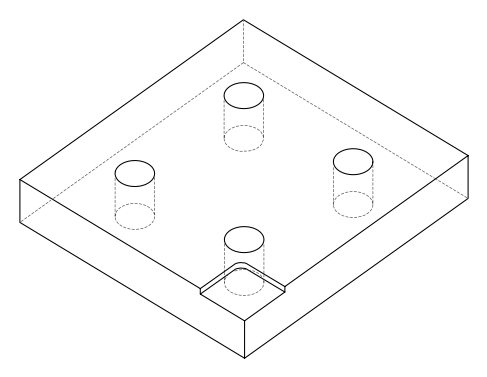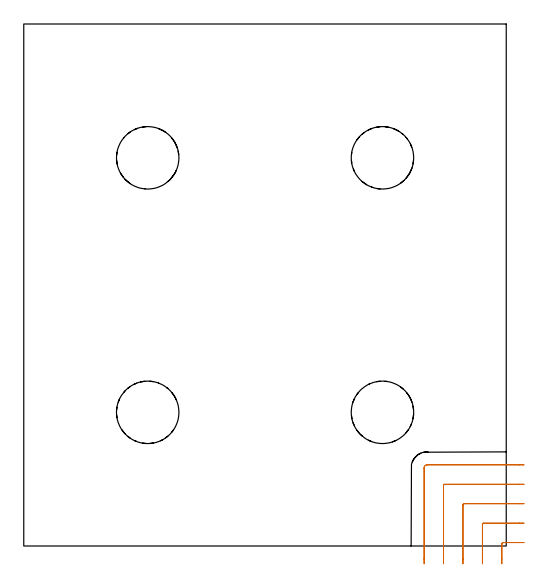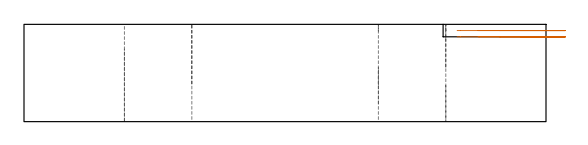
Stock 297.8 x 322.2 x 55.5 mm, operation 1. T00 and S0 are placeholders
(PLAN: 5 operations, 1 tool changes, 11.3 min)
(1 MILL_CORNER_NOTCH_RECTANGULAR | CORNER_NOTCH_RECTANGULAR | NXT0201_012 | Follow Part, ap 4, ae 75% | 1.69 min | 24069 mm3)
(2 MILL_THROUGH_HOLE_FROM_SOLID_MATERIAL | STEP1HOLE | UGT0201_004 | Circular | 2.41 min | 64624 mm3)
(3 MILL_THROUGH_HOLE_FROM_SOLID_MATERIAL_1 | STEP1HOLE_1 | UGT0201_004 | Circular | 2.41 min | 64624 mm3)
(4 MILL_THROUGH_HOLE_FROM_SOLID_MATERIAL_2 | STEP1HOLE_2 | UGT0201_004 | Circular | 2.41 min | 64624 mm3)
(5 MILL_THROUGH_HOLE_FROM_SOLID_MATERIAL_3 | STEP1HOLE_3 | UGT0201_004 | Circular | 2.41 min | 64630 mm3)
(TOOL NXT0201_012 | ENDMILL 16mm [2P460-1600-NA 1630] | D16 FL38 Z6)
(TOOL UGT0201_004 | End Mill 32 mm | D32 FL53 Z6)
(OP 1 MILL_CORNER_NOTCH_RECTANGULAR)
G17 G21 G94 G90
T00 M6
G54
G17 G0 G90 X308.8 Y2.1 S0 M3
G43 Z65.5 H1
Z51.95
G94 G1 X305.8 F250.
X295.895 F500.
G3 X295.1 Y1.305 R0.8
G1 Y-8.
Y-11. F250.
G0 Z65.5
X308.8 Y14.1
Z51.95
G1 X305.8
X283.896 F500.
G3 X283.1 Y13.304 R0.8
G1 Y-8.
Y-11. F250.
G0 Z65.5
X308.8 Y26.1
Z51.95
G1 X305.8
X271.896 F500.
G3 X271.1 Y25.304 R0.8
G1 Y-8.
Y-11. F250.
G0 Z65.5
X308.8 Y38.1
Z51.95
G1 X305.8
X259.896 F500.
G3 X259.1 Y37.304 R0.8
G1 Y-8.
Y-11. F250.
G0 Z65.5
X308.8 Y50.1
Z51.95
G1 X305.8
X249. F500.
G3 X247.1 Y48.2 R1.9
G1 Y-8.
Y-11. F250.
G0 Z65.5
X308.8 Y2.1
Z48.4
G1 X305.8
X295.895 F500.
G3 X295.1 Y1.305 R0.8
G1 Y-8.
Y-11. F250.
G0 Z65.5
X308.8 Y14.1
Z48.4
G1 X305.8
X283.896 F500.
G3 X283.1 Y13.304 R0.8
G1 Y-8.
Y-11. F250.
G0 Z65.5
X308.8 Y26.1
Z48.4
G1 X305.8
X271.896 F500.
G3 X271.1 Y25.304 R0.8
G1 Y-8.
Y-11. F250.
G0 Z65.5
X308.8 Y38.1
Z48.4
G1 X305.8
X259.896 F500.
G3 X259.1 Y37.304 R0.8
G1 Y-8.
Y-11. F250.
G0 Z65.5
X308.8 Y50.1
Z48.4
G1 X305.8
X249. F500.
G3 X247.1 Y48.2 R1.9
G1 Y-8.
Y-11. F250.
G0 Z65.5
M5
M2
